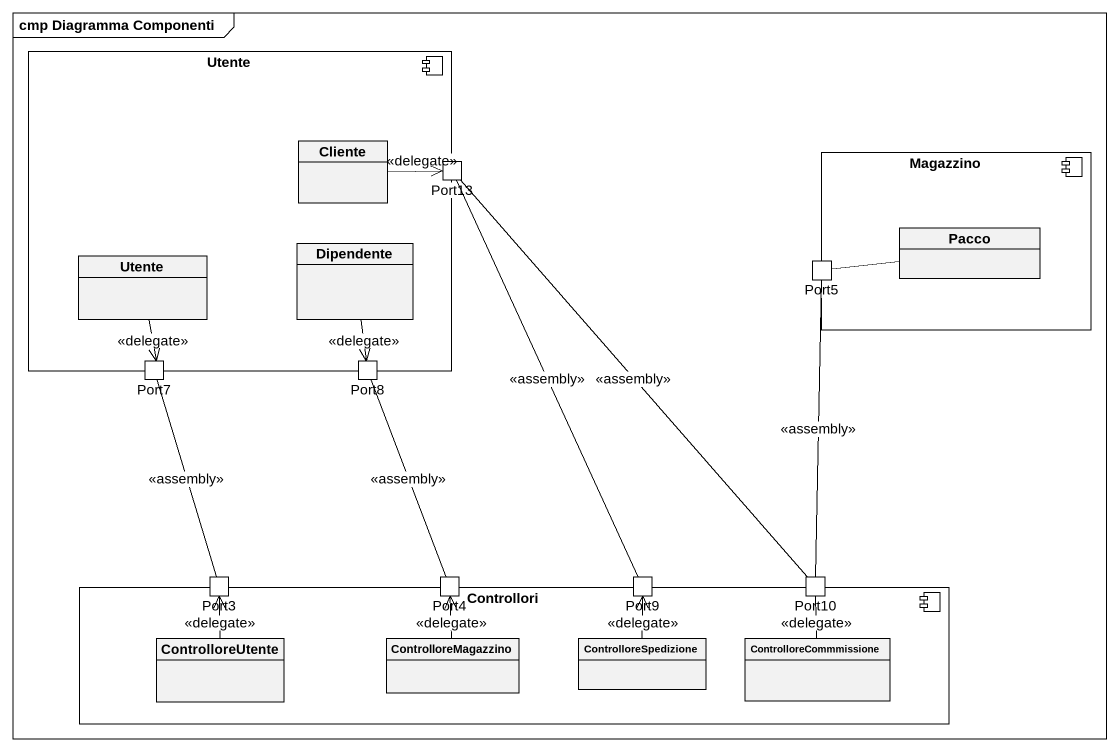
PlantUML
@startuml
mainframe cmp Diagramma Componenti
allowmixing
hide circle
hide empty members
component Utente {
  class Cliente
  port Port13
  class "Utente" as Utente_2
  class Dipendente
  port Port7
  port Port8
}
component Magazzino {
  port Port5
  class Pacco
}
component Controllori {
  port Port3
  port Port4
  port Port9
  port Port10
  class ControlloreUtente
  class ControlloreMagazzino
  class ControlloreSpedizione
  class ControlloreCommmissione
}
Cliente -right-> Port13 : <<delegate>>
Utente_2 --> Port7 : <<delegate>>
Dipendente --> Port8 : <<delegate>>
Pacco -left- Port5
Port3 -up- Port7 : <<assembly>>
Port3 <-- ControlloreUtente : <<delegate>>
Port4 -up- Port8 : <<assembly>>
Port9 -up- Port13 : <<assembly>>
Port10 -up- Port13 : <<assembly>>
Port10 -up- Port5 : <<assembly>>
ControlloreMagazzino -up-> Port4 : <<delegate>>
ControlloreSpedizione -up-> Port9 : <<delegate>>
ControlloreCommmissione -up- Port10 : <<delegate>>
@enduml
